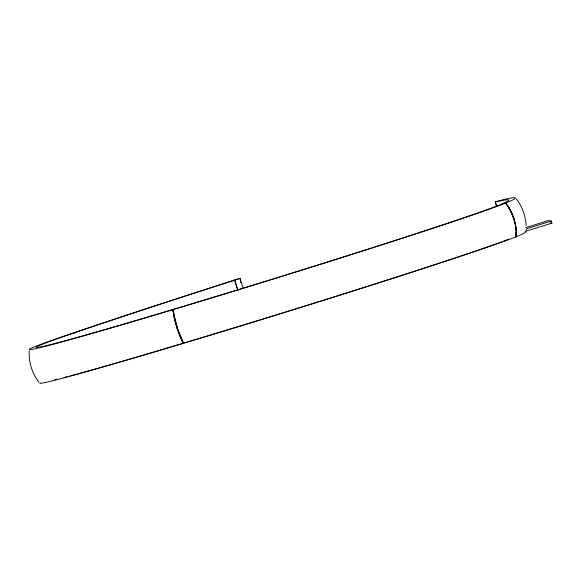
<?xml version="1.0" encoding="UTF-8"?>
<svg xmlns="http://www.w3.org/2000/svg" width="581" height="581" viewBox="0 0 581 581"><rect width="100%" height="100%" fill="white"/><g stroke="black" fill="none" stroke-linecap="round" stroke-linejoin="round"><path stroke-width="0.87" d="M516.306 232.785L516.298 231.834L516.131 235.465L516.189 229.844L515.434 224.513L516.262 230.853L515.928 236.845L513.074 237.978A252.001 4.837 -17.2 0 1 194.955 339.863L172.194 346.69A252.001 4.837 -17.2 0 1 40.133 382.792M526.074 230.323L526.154 229.466M29.21 350.822C28.52 361.905 32.071 373.372 38.898 382.124M516.131 235.465L516.24 234.608M515.892 236.845L516.168 235.458L515.928 236.845L516.059 236.271M237.84 290.544L234.63 280.173L240.018 278.314L243.228 288.677M515.565 225.617L514.025 218.979L510.111 209.719L513.989 219.001L512.064 213.612L507.496 205.558L508.636 207.083L505.499 203.147A252.001 4.837 -17.2 0 1 184.518 306.165L161.765 312.999A252.001 4.837 -17.2 0 1 67.708 334.838L89.656 327.415A497.031 9.543 -17.2 0 1 220.773 284.472L240.018 278.314M505.855 203.568L508.636 207.083M509.66 208.79L509.087 207.94L510.169 209.69L508.063 206.299M512.064 213.612L510.111 209.719M511.992 213.641L511.57 212.602M512.42 214.679L515.398 224.527L514.621 221.194M506.952 204.846L506.407 204.185M513.234 216.822L513.677 217.882M515.957 236.83L520.322 234.971A497.075 9.543 -17.2 0 0 525.856 231.696L525.173 231.434L551.95 223.119L551.296 221.012L547.854 220.678L525.718 227.672M514.904 222.32L515.158 223.416L514.86 222.305M515.739 226.699L516.11 229.851M506.61 239.946L508.687 239.118M505.884 203.553L505.535 203.132A497.009 9.543 -17.2 0 0 504.635 199.261L495.15 201.927L496.828 206.197M237.963 290.507L234.76 280.144L224.135 283.55A489.761 9.405 -17.2 0 0 80.127 330.858L73.329 333.174A245.008 4.706 -17.2 0 0 164.772 311.939L186.893 305.301A245.008 4.706 -17.2 0 0 496.181 206.248L498.956 205.144A489.761 9.405 -17.2 0 0 498.091 201.316L495.23 201.956L496.566 206.277M526.335 228.849L551.296 221.012M176.726 327.001L179.674 335.469L183.291 343.371L177.43 329.195L172.862 309.673L174.14 317.335L176.726 327.001L183.596 343.277M515.892 227.767L515.783 226.706M514.272 220.09L513.989 219.001M550.229 222.951L551.95 223.119M516.378 199.014C522.421 206.524 525.493 216.176 526.197 225.704M177.045 326.943L174.373 318.359L173.167 309.579M183.051 342.935C178.657 333.283 174.714 322.542 173.015 309.629C174.329 319.891 177.503 331.381 183.443 343.327L183.349 342.834M240.084 278.953L239.924 278.321M240.534 281.124L240.178 279.454M240.759 282.126L240.89 282.787M515.434 224.513L515.601 225.617M516.153 229.844L516.182 230.86M505.978 240.193A245.008 4.706 -17.2 0 1 503.182 241.253M501.643 241.827A245.008 4.706 -17.2 0 1 499.144 242.749M498.411 243.011A245.008 4.706 -17.2 0 1 495.317 244.129M494.496 244.419A245.008 4.706 -17.2 0 1 489.267 246.271M488.476 246.555A245.008 4.706 -17.2 0 1 470.211 252.829M469.412 253.098A245.008 4.706 -17.2 0 1 463.645 255.044M462.796 255.335A245.008 4.706 -17.2 0 1 454.872 257.979M454.059 258.255A245.008 4.706 -17.2 0 1 419.467 269.613M418.647 269.882A245.008 4.706 -17.2 0 1 329.906 298.184M329.049 298.452A245.008 4.706 -17.2 0 1 318.729 301.684M317.865 301.953A245.008 4.706 -17.2 0 1 197.322 338.999L175.208 345.637A245.008 4.706 -17.2 0 1 125.54 360.3M124.704 360.54A245.008 4.706 -17.2 0 1 107.311 365.558M106.49 365.79A245.008 4.706 -17.2 0 1 99.315 367.838M98.458 368.078A245.008 4.706 -17.2 0 1 84.826 371.905M83.991 372.138A245.008 4.706 -17.2 0 1 78.384 373.677M77.505 373.917A245.008 4.706 -17.2 0 1 70.141 375.907M67.171 376.691A245.008 4.706 -17.2 0 1 63.946 377.527M57.352 379.182A245.008 4.706 -17.2 0 1 54.767 379.8M74.615 332.485L74.557 333.029L74.615 332.485M508.6 207.097L509.159 207.911L508.6 207.097"/></g></svg>
